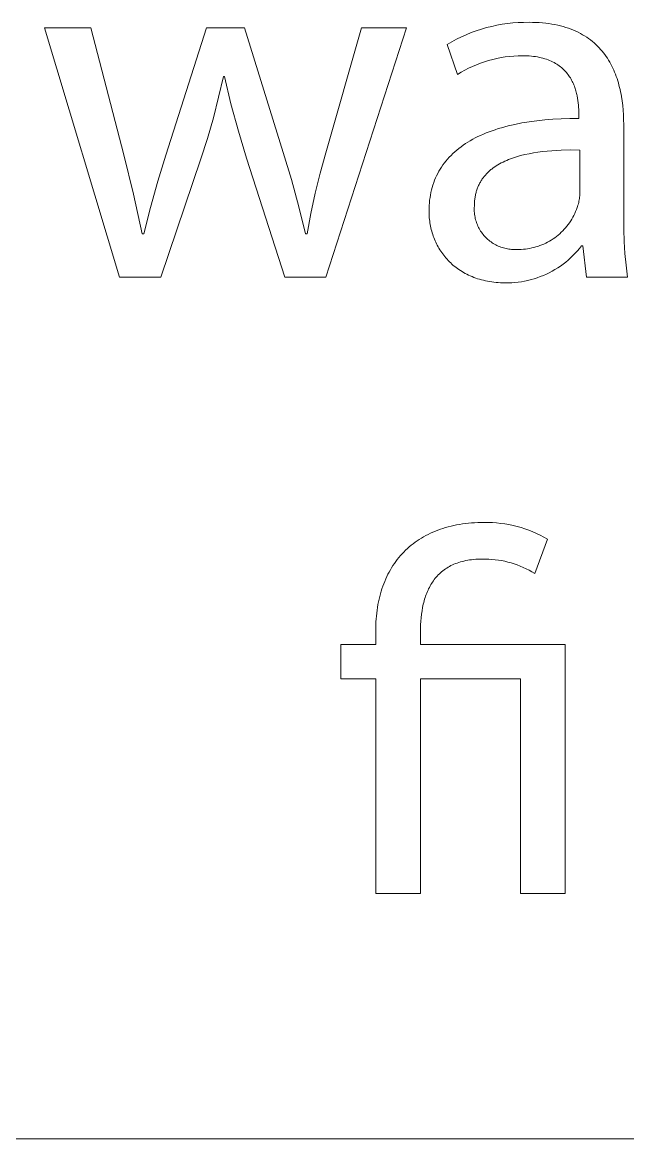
# Model space of a CAD drawing. Header units: millimetres. Extents: x -962 to 3068, y -237 to 2578.
# Drawn here: x 1976.8 to 2024.3, y -237.3 to -149.8 of the extents above; entities that cross this region are included whole.
import ezdxf

# ---------------------------------------------------------------- set-up
doc = ezdxf.new("R2010")
doc.units = ezdxf.units.MM
doc.header["$MEASUREMENT"] = 0
doc.layers.add('Domyślny', color=7, linetype='Continuous', true_color=0x000000)

msp = doc.modelspace()

# ---------------------------------------------------------------- linework, layer by layer
at = {"layer": 'Domyślny', "color": 18, "lineweight": 15, "true_color": 0x000000}
for p, q in [((1984.465, -169.788), (1978.573, -150.261)), ((1978.573, -150.261), (1982.197, -150.261)), ((1982.197, -150.261), (1984.787, -160.192)), ((1988.088, -160.219), (1991.282, -150.261)), ((1991.282, -150.261), (1994.262, -150.261)), ((1994.262, -150.261), (1997.295, -160.031)), ((2000.636, -160.058), (2003.428, -150.261)), ((2006.944, -150.261), (2000.636, -169.788)), ((2003.428, -150.261), (2006.944, -150.261)), ((2012.033, -150.627), (2012.428, -150.482)), ((2012.428, -150.482), (2012.828, -150.352)), ((2012.828, -150.352), (2013.232, -150.235)), ((2013.232, -150.235), (2013.64, -150.133)), ((2013.64, -150.133), (2014.051, -150.044)), ((2014.051, -150.044), (2014.465, -149.97)), ((2014.465, -149.97), (2014.881, -149.911)), ((2014.881, -149.911), (2015.3, -149.865)), ((2015.3, -149.865), (2015.719, -149.835)), ((2015.719, -149.835), (2016.139, -149.819)), ((2016.139, -149.819), (2016.56, -149.817)), ((2016.56, -149.817), (2016.836, -149.82)), ((2016.836, -149.82), (2017.106, -149.829)), ((2017.106, -149.829), (2017.369, -149.843)), ((2017.369, -149.843), (2017.625, -149.864)), ((2017.625, -149.864), (2017.876, -149.89)), ((2017.876, -149.89), (2018.12, -149.921)), ((2018.12, -149.921), (2018.358, -149.958)), ((2018.358, -149.958), (2018.59, -150)), ((2018.59, -150), (2018.816, -150.047)), ((2018.816, -150.047), (2019.035, -150.1)), ((2019.035, -150.1), (2019.249, -150.157)), ((2019.249, -150.157), (2019.458, -150.219)), ((2019.458, -150.219), (2019.66, -150.286)), ((2019.66, -150.286), (2019.857, -150.358)), ((2019.857, -150.358), (2020.048, -150.435)), ((2020.048, -150.435), (2020.233, -150.516)), ((2010.145, -151.548), (2010.509, -151.338)), ((2010.509, -151.338), (2010.881, -151.14)), ((2010.881, -151.14), (2011.259, -150.956)), ((2011.259, -150.956), (2011.643, -150.785)), ((2011.643, -150.785), (2012.033, -150.627)), ((2020.233, -150.516), (2020.414, -150.601)), ((2020.414, -150.601), (2020.588, -150.691)), ((2020.588, -150.691), (2020.758, -150.785)), ((2020.758, -150.785), (2020.922, -150.883)), ((2020.922, -150.883), (2021.081, -150.985)), ((2021.081, -150.985), (2021.234, -151.091)), ((2021.234, -151.091), (2021.383, -151.201)), ((2021.383, -151.201), (2021.527, -151.314)), ((2021.527, -151.314), (2021.666, -151.432)), ((2010.95, -153.897), (2010.145, -151.548)), ((2021.666, -151.432), (2021.8, -151.553)), ((2021.8, -151.553), (2021.929, -151.677)), ((2021.929, -151.677), (2022.053, -151.805)), ((2022.053, -151.805), (2022.173, -151.935)), ((2022.173, -151.935), (2022.288, -152.069)), ((2022.288, -152.069), (2022.399, -152.207)), ((2022.399, -152.207), (2022.505, -152.347)), ((2012.755, -153.02), (2012.442, -153.14)), ((2013.072, -152.911), (2012.755, -153.02)), ((2013.392, -152.813), (2013.072, -152.911)), ((2013.715, -152.726), (2013.392, -152.813)), ((2014.042, -152.65), (2013.715, -152.726)), ((2014.37, -152.585), (2014.042, -152.65)), ((2014.701, -152.532), (2014.37, -152.585)), ((2015.034, -152.49), (2014.701, -152.532)), ((2015.367, -152.46), (2015.034, -152.49)), ((2015.702, -152.441), (2015.367, -152.46)), ((2016.037, -152.434), (2015.702, -152.441)), ((2016.221, -152.436), (2016.037, -152.434)), ((2016.4, -152.442), (2016.221, -152.436)), ((2016.574, -152.453), (2016.4, -152.442)), ((2016.743, -152.467), (2016.574, -152.453)), ((2016.907, -152.485), (2016.743, -152.467)), ((2017.067, -152.507), (2016.907, -152.485)), ((2017.221, -152.533), (2017.067, -152.507)), ((2017.371, -152.562), (2017.221, -152.533)), ((2017.517, -152.595), (2017.371, -152.562)), ((2017.657, -152.631), (2017.517, -152.595)), ((2017.794, -152.671), (2017.657, -152.631)), ((2017.925, -152.713), (2017.794, -152.671)), ((2018.053, -152.759), (2017.925, -152.713)), ((2018.176, -152.808), (2018.053, -152.759)), ((2018.295, -152.86), (2018.176, -152.808)), ((2018.41, -152.914), (2018.295, -152.86)), ((2018.521, -152.971), (2018.41, -152.914)), ((2018.628, -153.031), (2018.521, -152.971)), ((2018.731, -153.094), (2018.628, -153.031)), ((2018.83, -153.159), (2018.731, -153.094)), ((2022.505, -152.347), (2022.607, -152.49)), ((2022.607, -152.49), (2022.705, -152.635)), ((2022.705, -152.635), (2022.798, -152.784)), ((2022.798, -152.784), (2022.888, -152.935)), ((2022.888, -152.935), (2022.973, -153.088)), ((2022.973, -153.088), (2023.054, -153.244)), ((2011.238, -153.725), (2010.95, -153.897)), ((2011.531, -153.563), (2011.238, -153.725)), ((2011.83, -153.412), (2011.531, -153.563)), ((2012.134, -153.271), (2011.83, -153.412)), ((2012.442, -153.14), (2012.134, -153.271)), ((2018.925, -153.226), (2018.83, -153.159)), ((2019.017, -153.295), (2018.925, -153.226)), ((2019.105, -153.367), (2019.017, -153.295)), ((2019.189, -153.44), (2019.105, -153.367)), ((2019.27, -153.516), (2019.189, -153.44)), ((2019.348, -153.593), (2019.27, -153.516)), ((2019.422, -153.672), (2019.348, -153.593)), ((2019.493, -153.753), (2019.422, -153.672)), ((2019.561, -153.836), (2019.493, -153.753)), ((2019.626, -153.92), (2019.561, -153.836)), ((2019.687, -154.005), (2019.626, -153.92)), ((2023.054, -153.244), (2023.131, -153.402)), ((2023.131, -153.402), (2023.204, -153.563)), ((2023.204, -153.563), (2023.274, -153.725)), ((2023.274, -153.725), (2023.34, -153.889)), ((2023.34, -153.889), (2023.402, -154.056)), ((1992.598, -154.059), (1992.231, -155.692)), ((1992.678, -154.059), (1992.598, -154.059)), ((1993.192, -156.215), (1992.678, -154.059)), ((2019.746, -154.091), (2019.687, -154.005)), ((2019.801, -154.179), (2019.746, -154.091)), ((2019.854, -154.268), (2019.801, -154.179)), ((2019.904, -154.358), (2019.854, -154.268)), ((2019.951, -154.448), (2019.904, -154.358)), ((2019.996, -154.54), (2019.951, -154.448)), ((2020.038, -154.632), (2019.996, -154.54)), ((2020.078, -154.725), (2020.038, -154.632)), ((2020.115, -154.818), (2020.078, -154.725)), ((2020.15, -154.912), (2020.115, -154.818)), ((2023.402, -154.056), (2023.46, -154.224)), ((2023.46, -154.224), (2023.515, -154.394)), ((2023.515, -154.394), (2023.567, -154.565)), ((2023.567, -154.565), (2023.615, -154.738)), ((2023.615, -154.738), (2023.66, -154.913)), ((1992.231, -155.692), (1991.815, -157.313)), ((2020.182, -155.006), (2020.15, -154.912)), ((2020.213, -155.1), (2020.182, -155.006)), ((2020.241, -155.194), (2020.213, -155.1)), ((2020.267, -155.288), (2020.241, -155.194)), ((2020.291, -155.383), (2020.267, -155.288)), ((2020.314, -155.477), (2020.291, -155.383)), ((2020.334, -155.571), (2020.314, -155.477)), ((2020.369, -155.757), (2020.334, -155.571)), ((2023.66, -154.913), (2023.701, -155.088)), ((2023.701, -155.088), (2023.74, -155.265)), ((2023.74, -155.265), (2023.775, -155.443)), ((2023.775, -155.443), (2023.807, -155.622)), ((2023.807, -155.622), (2023.863, -155.983)), ((1993.774, -158.355), (1993.192, -156.215)), ((2020.398, -155.941), (2020.369, -155.757)), ((2020.421, -156.122), (2020.398, -155.941)), ((2020.439, -156.3), (2020.421, -156.122)), ((2020.451, -156.473), (2020.439, -156.3)), ((2020.459, -156.64), (2020.451, -156.473)), ((2023.863, -155.983), (2023.907, -156.347)), ((2023.907, -156.347), (2023.94, -156.713)), ((1991.815, -157.313), (1991.351, -158.921)), ((2017.178, -157.531), (2017.795, -157.466)), ((2017.795, -157.466), (2018.433, -157.417)), ((2018.433, -157.417), (2019.091, -157.382)), ((2019.091, -157.382), (2019.768, -157.363)), ((2019.768, -157.363), (2020.465, -157.359)), ((2020.464, -156.802), (2020.459, -156.64)), ((2020.465, -156.957), (2020.464, -156.802)), ((2020.465, -157.359), (2020.465, -156.957)), ((2023.94, -156.713), (2023.964, -157.08)), ((2023.964, -157.08), (2023.977, -157.448)), ((2023.977, -157.448), (2023.982, -157.816)), ((1994.423, -160.474), (1993.774, -158.355)), ((2013.435, -158.397), (2013.668, -158.311)), ((2013.668, -158.311), (2013.907, -158.23)), ((2013.907, -158.23), (2014.151, -158.151)), ((2014.151, -158.151), (2014.4, -158.077)), ((2014.4, -158.077), (2014.654, -158.006)), ((2014.654, -158.006), (2014.914, -157.938)), ((2014.914, -157.938), (2015.449, -157.814)), ((2015.449, -157.814), (2016.004, -157.705)), ((2016.004, -157.705), (2016.581, -157.611)), ((2016.581, -157.611), (2017.178, -157.531)), ((2023.982, -157.816), (2023.982, -165.116)), ((1991.351, -158.921), (1990.839, -160.514)), ((2011.581, -159.325), (2011.765, -159.208)), ((2011.765, -159.208), (2011.955, -159.094)), ((2011.955, -159.094), (2012.15, -158.984)), ((2012.15, -158.984), (2012.351, -158.877)), ((2012.351, -158.877), (2012.557, -158.774)), ((2012.557, -158.774), (2012.768, -158.675)), ((2012.768, -158.675), (2012.985, -158.578)), ((2012.985, -158.578), (2013.208, -158.486)), ((2013.208, -158.486), (2013.435, -158.397)), ((1997.295, -160.031), (1997.93, -162.14)), ((2000.198, -161.628), (2000.636, -160.058)), ((2010.449, -160.242), (2010.594, -160.101)), ((2010.594, -160.101), (2010.745, -159.963)), ((2010.745, -159.963), (2010.901, -159.828)), ((2010.901, -159.828), (2011.063, -159.697)), ((2011.063, -159.697), (2011.23, -159.57)), ((2011.23, -159.57), (2011.403, -159.446)), ((2011.403, -159.446), (2011.581, -159.325)), ((2016.564, -160.112), (2016.226, -160.184)), ((2016.91, -160.049), (2016.564, -160.112)), ((2017.261, -159.994), (2016.91, -160.049)), ((2017.618, -159.948), (2017.261, -159.994)), ((2017.979, -159.91), (2017.618, -159.948)), ((2018.343, -159.879), (2017.979, -159.91)), ((2018.709, -159.856), (2018.343, -159.879)), ((2019.077, -159.839), (2018.709, -159.856)), ((2019.814, -159.823), (2019.077, -159.839)), ((2020.546, -159.829), (2019.814, -159.823)), ((2020.546, -163.211), (2020.546, -159.829)), ((1984.787, -160.192), (1985.56, -163.288)), ((1987.463, -162.267), (1988.088, -160.219)), ((1990.839, -160.514), (1987.686, -169.788)), ((1997.416, -169.788), (1994.423, -160.474)), ((2009.811, -160.998), (2009.927, -160.84)), ((2009.927, -160.84), (2010.049, -160.686)), ((2010.049, -160.686), (2010.177, -160.534)), ((2010.177, -160.534), (2010.31, -160.386)), ((2010.31, -160.386), (2010.449, -160.242)), ((2014.123, -160.983), (2013.996, -161.062)), ((2014.254, -160.907), (2014.123, -160.983)), ((2014.389, -160.835), (2014.254, -160.907)), ((2014.526, -160.765), (2014.389, -160.835)), ((2014.667, -160.698), (2014.526, -160.765)), ((2014.811, -160.634), (2014.667, -160.698)), ((2014.958, -160.574), (2014.811, -160.634)), ((2015.108, -160.515), (2014.958, -160.574)), ((2015.26, -160.46), (2015.108, -160.515)), ((2015.415, -160.408), (2015.26, -160.46)), ((2015.573, -160.358), (2015.415, -160.408)), ((2015.733, -160.311), (2015.573, -160.358)), ((2015.895, -160.266), (2015.733, -160.311)), ((2016.226, -160.184), (2015.895, -160.266)), ((1999.805, -163.211), (2000.198, -161.628)), ((2009.235, -162.016), (2009.316, -161.838)), ((2009.316, -161.838), (2009.404, -161.664)), ((2009.404, -161.664), (2009.497, -161.492)), ((2009.497, -161.492), (2009.595, -161.324)), ((2009.595, -161.324), (2009.7, -161.16)), ((2009.7, -161.16), (2009.811, -160.998)), ((2013.116, -161.814), (2013.07, -161.868)), ((2013.163, -161.76), (2013.116, -161.814)), ((2013.211, -161.708), (2013.163, -161.76)), ((2013.261, -161.656), (2013.211, -161.708)), ((2013.311, -161.605), (2013.261, -161.656)), ((2013.362, -161.555), (2013.311, -161.605)), ((2013.415, -161.506), (2013.362, -161.555)), ((2013.469, -161.458), (2013.415, -161.506)), ((2013.523, -161.411), (2013.469, -161.458)), ((2013.579, -161.364), (2013.523, -161.411)), ((2013.636, -161.318), (2013.579, -161.364)), ((2013.752, -161.23), (2013.636, -161.318)), ((2013.872, -161.144), (2013.752, -161.23)), ((2013.996, -161.062), (2013.872, -161.144)), ((1986.89, -164.329), (1987.463, -162.267)), ((1997.93, -162.14), (1998.507, -164.266)), ((2008.969, -162.76), (2009.027, -162.569)), ((2009.027, -162.569), (2009.09, -162.381)), ((2009.09, -162.381), (2009.16, -162.197)), ((2009.16, -162.197), (2009.235, -162.016)), ((2012.553, -162.729), (2012.526, -162.798)), ((2012.582, -162.661), (2012.553, -162.729)), ((2012.612, -162.594), (2012.582, -162.661)), ((2012.643, -162.529), (2012.612, -162.594)), ((2012.675, -162.464), (2012.643, -162.529)), ((2012.709, -162.4), (2012.675, -162.464)), ((2012.745, -162.337), (2012.709, -162.4)), ((2012.781, -162.275), (2012.745, -162.337)), ((2012.819, -162.214), (2012.781, -162.275)), ((2012.858, -162.154), (2012.819, -162.214)), ((2012.898, -162.095), (2012.858, -162.154)), ((2012.939, -162.037), (2012.898, -162.095)), ((2012.981, -161.98), (2012.939, -162.037)), ((2013.025, -161.924), (2012.981, -161.98)), ((2013.07, -161.868), (2013.025, -161.924)), ((1985.56, -163.288), (1986.236, -166.406)), ((1999.459, -164.804), (1999.805, -163.211)), ((2008.771, -163.762), (2008.799, -163.555)), ((2008.799, -163.555), (2008.832, -163.351)), ((2008.832, -163.351), (2008.872, -163.151)), ((2008.872, -163.151), (2008.918, -162.954)), ((2008.918, -162.954), (2008.969, -162.76)), ((2012.329, -163.543), (2012.317, -163.624)), ((2012.342, -163.464), (2012.329, -163.543)), ((2012.357, -163.386), (2012.342, -163.464)), ((2012.373, -163.309), (2012.357, -163.386)), ((2012.39, -163.233), (2012.373, -163.309)), ((2012.409, -163.158), (2012.39, -163.233)), ((2012.43, -163.084), (2012.409, -163.158)), ((2012.452, -163.011), (2012.43, -163.084)), ((2012.475, -162.939), (2012.452, -163.011)), ((2012.5, -162.868), (2012.475, -162.939)), ((2012.526, -162.798), (2012.5, -162.868)), ((2020.514, -163.629), (2020.527, -163.525)), ((2020.527, -163.525), (2020.536, -163.42)), ((2020.536, -163.42), (2020.543, -163.315)), ((2020.543, -163.315), (2020.546, -163.211)), ((1986.37, -166.406), (1986.89, -164.329)), ((1998.507, -164.266), (1999.026, -166.406)), ((2008.722, -164.62), (2008.725, -164.401)), ((2008.725, -164.401), (2008.735, -164.184)), ((2008.735, -164.184), (2008.75, -163.971)), ((2008.75, -163.971), (2008.771, -163.762)), ((2012.272, -164.325), (2012.269, -164.433)), ((2012.269, -164.433), (2012.269, -164.541)), ((2012.279, -164.217), (2012.272, -164.325)), ((2012.28, -164.129), (2012.279, -164.217)), ((2012.282, -164.042), (2012.28, -164.129)), ((2012.286, -163.956), (2012.282, -164.042)), ((2012.292, -163.871), (2012.286, -163.956)), ((2012.299, -163.788), (2012.292, -163.871)), ((2012.307, -163.705), (2012.299, -163.788)), ((2012.317, -163.624), (2012.307, -163.705)), ((2020.275, -164.494), (2020.331, -164.338)), ((2020.331, -164.338), (2020.367, -164.239)), ((2020.367, -164.239), (2020.399, -164.14)), ((2020.399, -164.14), (2020.429, -164.039)), ((2020.429, -164.039), (2020.455, -163.937)), ((2020.455, -163.937), (2020.478, -163.835)), ((2020.478, -163.835), (2020.497, -163.732)), ((2020.497, -163.732), (2020.514, -163.629)), ((1999.16, -166.406), (1999.459, -164.804)), ((2008.724, -164.752), (2008.722, -164.62)), ((2008.728, -164.885), (2008.724, -164.752)), ((2008.736, -165.017), (2008.728, -164.885)), ((2008.746, -165.149), (2008.736, -165.017)), ((2008.759, -165.281), (2008.746, -165.149)), ((2008.776, -165.413), (2008.759, -165.281)), ((2012.269, -164.541), (2012.273, -164.649)), ((2012.273, -164.649), (2012.281, -164.757)), ((2012.281, -164.757), (2012.293, -164.864)), ((2012.293, -164.864), (2012.308, -164.971)), ((2012.308, -164.971), (2012.327, -165.078)), ((2012.327, -165.078), (2012.35, -165.184)), ((2012.35, -165.184), (2012.376, -165.288)), ((2012.376, -165.288), (2012.406, -165.392)), ((2019.827, -165.382), (2019.915, -165.24)), ((2019.915, -165.24), (2019.997, -165.096)), ((2019.997, -165.096), (2020.074, -164.949)), ((2020.074, -164.949), (2020.146, -164.8)), ((2020.146, -164.8), (2020.213, -164.648)), ((2020.213, -164.648), (2020.275, -164.494)), ((2023.982, -165.116), (2023.983, -166.053)), ((2008.795, -165.543), (2008.776, -165.413)), ((2008.817, -165.674), (2008.795, -165.543)), ((2008.842, -165.804), (2008.817, -165.674)), ((2008.87, -165.933), (2008.842, -165.804)), ((2008.901, -166.061), (2008.87, -165.933)), ((2008.935, -166.189), (2008.901, -166.061)), ((2008.972, -166.316), (2008.935, -166.189)), ((2012.406, -165.392), (2012.439, -165.495)), ((2012.439, -165.495), (2012.476, -165.597)), ((2012.476, -165.597), (2012.516, -165.697)), ((2012.516, -165.697), (2012.56, -165.796)), ((2012.56, -165.796), (2012.607, -165.893)), ((2012.607, -165.893), (2012.657, -165.989)), ((2012.657, -165.989), (2012.711, -166.083)), ((2012.711, -166.083), (2012.768, -166.174)), ((2012.768, -166.174), (2012.828, -166.264)), ((2019.09, -166.276), (2019.209, -166.159)), ((2019.209, -166.159), (2019.323, -166.039)), ((2019.323, -166.039), (2019.432, -165.914)), ((2019.432, -165.914), (2019.538, -165.786)), ((2019.538, -165.786), (2019.639, -165.655)), ((2019.639, -165.655), (2019.736, -165.52)), ((2019.736, -165.52), (2019.827, -165.382)), ((2023.983, -166.053), (2024.014, -166.99)), ((1986.236, -166.406), (1986.37, -166.406)), ((1999.026, -166.406), (1999.16, -166.406)), ((2009.012, -166.442), (2008.972, -166.316)), ((2009.055, -166.567), (2009.012, -166.442)), ((2009.101, -166.691), (2009.055, -166.567)), ((2009.149, -166.814), (2009.101, -166.691)), ((2009.201, -166.936), (2009.149, -166.814)), ((2009.255, -167.056), (2009.201, -166.936)), ((2009.313, -167.176), (2009.255, -167.056)), ((2012.828, -166.264), (2012.891, -166.352)), ((2012.891, -166.352), (2012.957, -166.438)), ((2012.957, -166.438), (2013.026, -166.521)), ((2013.026, -166.521), (2013.098, -166.602)), ((2013.098, -166.602), (2013.172, -166.68)), ((2013.172, -166.68), (2013.249, -166.756)), ((2013.249, -166.756), (2013.329, -166.829)), ((2013.329, -166.829), (2013.411, -166.899)), ((2013.411, -166.899), (2013.496, -166.966)), ((2013.496, -166.966), (2013.582, -167.031)), ((2013.582, -167.031), (2013.671, -167.092)), ((2013.671, -167.092), (2013.762, -167.151)), ((2017.869, -167.125), (2018.017, -167.05)), ((2018.017, -167.05), (2018.162, -166.969)), ((2018.162, -166.969), (2018.305, -166.884)), ((2018.305, -166.884), (2018.444, -166.794)), ((2018.444, -166.794), (2018.58, -166.699)), ((2018.58, -166.699), (2018.713, -166.6)), ((2018.713, -166.6), (2018.843, -166.496)), ((2018.843, -166.496), (2018.968, -166.388)), ((2018.968, -166.388), (2019.09, -166.276)), ((2024.014, -166.99), (2024.076, -167.925)), ((2009.373, -167.294), (2009.313, -167.176)), ((2009.436, -167.41), (2009.373, -167.294)), ((2009.503, -167.526), (2009.436, -167.41)), ((2009.572, -167.639), (2009.503, -167.526)), ((2009.644, -167.751), (2009.572, -167.639)), ((2009.719, -167.862), (2009.644, -167.751)), ((2009.796, -167.971), (2009.719, -167.862)), ((2009.877, -168.078), (2009.796, -167.971)), ((2013.762, -167.151), (2013.855, -167.206)), ((2013.855, -167.206), (2013.95, -167.258)), ((2013.95, -167.258), (2014.047, -167.306)), ((2014.047, -167.306), (2014.145, -167.352)), ((2014.145, -167.352), (2014.244, -167.394)), ((2014.244, -167.394), (2014.345, -167.432)), ((2014.345, -167.432), (2014.448, -167.467)), ((2014.448, -167.467), (2014.551, -167.499)), ((2014.551, -167.499), (2014.655, -167.526)), ((2014.655, -167.526), (2014.761, -167.551)), ((2014.761, -167.551), (2014.867, -167.571)), ((2014.867, -167.571), (2014.974, -167.588)), ((2014.974, -167.588), (2015.081, -167.602)), ((2015.081, -167.602), (2015.189, -167.611)), ((2015.189, -167.611), (2015.296, -167.617)), ((2015.296, -167.617), (2015.404, -167.619)), ((2015.404, -167.619), (2015.513, -167.618)), ((2015.513, -167.618), (2015.621, -167.613)), ((2015.621, -167.613), (2015.786, -167.614)), ((2015.786, -167.614), (2015.952, -167.61)), ((2015.952, -167.61), (2016.118, -167.6)), ((2016.118, -167.6), (2016.283, -167.584)), ((2016.283, -167.584), (2016.448, -167.563)), ((2016.448, -167.563), (2016.611, -167.536)), ((2016.611, -167.536), (2016.774, -167.504)), ((2016.774, -167.504), (2016.936, -167.466)), ((2016.936, -167.466), (2017.096, -167.423)), ((2017.096, -167.423), (2017.254, -167.374)), ((2017.254, -167.374), (2017.411, -167.319)), ((2017.411, -167.319), (2017.566, -167.26)), ((2017.566, -167.26), (2017.719, -167.195)), ((2017.719, -167.195), (2017.869, -167.125)), ((2020.185, -167.916), (2020.007, -168.1)), ((2020.357, -167.727), (2020.185, -167.916)), ((2020.522, -167.532), (2020.357, -167.727)), ((2020.68, -167.331), (2020.522, -167.532)), ((2020.787, -167.331), (2020.68, -167.331)), ((2021.069, -169.787), (2020.787, -167.331)), ((2024.076, -167.925), (2024.168, -168.858)), ((2009.961, -168.183), (2009.877, -168.078)), ((2010.047, -168.286), (2009.961, -168.183)), ((2010.137, -168.387), (2010.047, -168.286)), ((2010.229, -168.487), (2010.137, -168.387)), ((2010.324, -168.584), (2010.229, -168.487)), ((2010.422, -168.679), (2010.324, -168.584)), ((2010.523, -168.772), (2010.422, -168.679)), ((2010.627, -168.863), (2010.523, -168.772)), ((2010.734, -168.951), (2010.627, -168.863)), ((2019.234, -168.768), (2019.027, -168.917)), ((2019.436, -168.611), (2019.234, -168.768)), ((2019.632, -168.447), (2019.436, -168.611)), ((2019.823, -168.277), (2019.632, -168.447)), ((2020.007, -168.1), (2019.823, -168.277)), ((2024.168, -168.858), (2024.29, -169.787)), ((2010.843, -169.037), (2010.734, -168.951)), ((2010.956, -169.12), (2010.843, -169.037)), ((2011.071, -169.201), (2010.956, -169.12)), ((2011.189, -169.28), (2011.071, -169.201)), ((2011.31, -169.355), (2011.189, -169.28)), ((2011.434, -169.429), (2011.31, -169.355)), ((2011.561, -169.499), (2011.434, -169.429)), ((2011.691, -169.566), (2011.561, -169.499)), ((2011.823, -169.631), (2011.691, -169.566)), ((2011.959, -169.693), (2011.823, -169.631)), ((2012.097, -169.751), (2011.959, -169.693)), ((2017.686, -169.656), (2017.448, -169.751)), ((2017.919, -169.553), (2017.686, -169.656)), ((2018.149, -169.441), (2017.919, -169.553)), ((2018.375, -169.322), (2018.149, -169.441)), ((2018.597, -169.195), (2018.375, -169.322)), ((2018.814, -169.06), (2018.597, -169.195)), ((2019.027, -168.917), (2018.814, -169.06)), ((1987.686, -169.788), (1984.465, -169.788)), ((2000.636, -169.788), (1997.416, -169.788)), ((2012.238, -169.807), (2012.097, -169.751)), ((2012.382, -169.859), (2012.238, -169.807)), ((2012.529, -169.909), (2012.382, -169.859)), ((2012.678, -169.955), (2012.529, -169.909)), ((2012.831, -169.997), (2012.678, -169.955)), ((2012.986, -170.037), (2012.831, -169.997)), ((2013.144, -170.072), (2012.986, -170.037)), ((2013.305, -170.105), (2013.144, -170.072)), ((2013.469, -170.133), (2013.305, -170.105)), ((2013.635, -170.159), (2013.469, -170.133)), ((2013.805, -170.18), (2013.635, -170.159)), ((2013.977, -170.198), (2013.805, -170.18)), ((2014.152, -170.212), (2013.977, -170.198)), ((2014.33, -170.222), (2014.152, -170.212)), ((2014.511, -170.228), (2014.33, -170.222)), ((2014.695, -170.23), (2014.511, -170.228)), ((2014.95, -170.23), (2014.695, -170.23)), ((2015.206, -170.222), (2014.95, -170.23)), ((2015.461, -170.205), (2015.206, -170.222)), ((2015.715, -170.178), (2015.461, -170.205)), ((2015.968, -170.144), (2015.715, -170.178)), ((2016.22, -170.1), (2015.968, -170.144)), ((2016.47, -170.047), (2016.22, -170.1)), ((2016.719, -169.986), (2016.47, -170.047)), ((2016.964, -169.916), (2016.719, -169.986)), ((2017.208, -169.838), (2016.964, -169.916)), ((2017.448, -169.751), (2017.208, -169.838)), ((2024.29, -169.787), (2021.069, -169.787)), ((2008.652, -189.948), (2008.836, -189.86)), ((2008.836, -189.86), (2009.025, -189.775)), ((2009.025, -189.775), (2009.217, -189.695)), ((2009.217, -189.695), (2009.412, -189.619)), ((2009.412, -189.619), (2009.612, -189.547)), ((2009.612, -189.547), (2009.815, -189.48)), ((2009.815, -189.48), (2010.022, -189.417)), ((2010.022, -189.417), (2010.233, -189.358)), ((2010.233, -189.358), (2010.448, -189.304)), ((2010.448, -189.304), (2010.666, -189.255)), ((2010.666, -189.255), (2010.888, -189.21)), ((2010.888, -189.21), (2011.114, -189.169)), ((2011.114, -189.169), (2011.344, -189.134)), ((2011.344, -189.134), (2011.577, -189.103)), ((2011.577, -189.103), (2011.813, -189.076)), ((2011.813, -189.076), (2012.054, -189.055)), ((2012.054, -189.055), (2012.298, -189.038)), ((2012.298, -189.038), (2012.546, -189.025)), ((2012.546, -189.025), (2012.797, -189.018)), ((2012.797, -189.018), (2013.052, -189.016)), ((2013.052, -189.016), (2013.377, -189.017)), ((2013.377, -189.017), (2013.701, -189.029)), ((2013.701, -189.029), (2014.025, -189.052)), ((2014.025, -189.052), (2014.348, -189.086)), ((2014.348, -189.086), (2014.67, -189.131)), ((2014.67, -189.131), (2014.99, -189.186)), ((2014.99, -189.186), (2015.307, -189.253)), ((2015.307, -189.253), (2015.623, -189.33)), ((2015.623, -189.33), (2015.936, -189.417)), ((2015.936, -189.417), (2016.245, -189.516)), ((2016.245, -189.516), (2016.551, -189.624)), ((2016.551, -189.624), (2016.854, -189.743)), ((2016.854, -189.743), (2017.152, -189.872)), ((2007.317, -190.808), (2007.47, -190.686)), ((2007.47, -190.686), (2007.627, -190.569)), ((2007.627, -190.569), (2007.788, -190.455)), ((2007.788, -190.455), (2007.953, -190.346)), ((2007.953, -190.346), (2008.122, -190.24)), ((2008.122, -190.24), (2008.295, -190.139)), ((2008.295, -190.139), (2008.472, -190.042)), ((2008.472, -190.042), (2008.652, -189.948)), ((2018.017, -190.318), (2017.011, -193.015)), ((2017.152, -189.872), (2017.445, -190.011)), ((2017.445, -190.011), (2017.734, -190.159)), ((2017.734, -190.159), (2018.017, -190.318)), ((2006.482, -191.618), (2006.611, -191.473)), ((2006.611, -191.473), (2006.744, -191.332)), ((2006.744, -191.332), (2006.881, -191.195)), ((2006.881, -191.195), (2007.023, -191.062)), ((2007.023, -191.062), (2007.168, -190.933)), ((2007.168, -190.933), (2007.317, -190.808)), ((2005.792, -192.562), (2005.896, -192.395)), ((2005.896, -192.395), (2006.005, -192.233)), ((2006.005, -192.233), (2006.118, -192.073)), ((2006.118, -192.073), (2006.235, -191.918)), ((2006.235, -191.918), (2006.356, -191.766)), ((2006.356, -191.766), (2006.482, -191.618)), ((2010.325, -192.462), (2010.215, -192.524)), ((2010.438, -192.402), (2010.325, -192.462)), ((2010.554, -192.345), (2010.438, -192.402)), ((2010.674, -192.292), (2010.554, -192.345)), ((2010.797, -192.241), (2010.674, -192.292)), ((2010.923, -192.194), (2010.797, -192.241)), ((2011.053, -192.15), (2010.923, -192.194)), ((2011.187, -192.109), (2011.053, -192.15)), ((2011.323, -192.071), (2011.187, -192.109)), ((2011.464, -192.037), (2011.323, -192.071)), ((2011.608, -192.006), (2011.464, -192.037)), ((2011.755, -191.979), (2011.608, -192.006)), ((2011.906, -191.955), (2011.755, -191.979)), ((2012.061, -191.935), (2011.906, -191.955)), ((2012.219, -191.918), (2012.061, -191.935)), ((2012.381, -191.905), (2012.219, -191.918)), ((2012.547, -191.895), (2012.381, -191.905)), ((2012.717, -191.89), (2012.547, -191.895)), ((2012.891, -191.888), (2012.717, -191.89)), ((2013.146, -191.887), (2012.891, -191.888)), ((2013.4, -191.894), (2013.146, -191.887)), ((2013.655, -191.91), (2013.4, -191.894)), ((2013.908, -191.935), (2013.655, -191.91)), ((2014.161, -191.968), (2013.908, -191.935)), ((2014.412, -192.01), (2014.161, -191.968)), ((2014.662, -192.06), (2014.412, -192.01)), ((2014.91, -192.119), (2014.662, -192.06)), ((2015.155, -192.186), (2014.91, -192.119)), ((2015.399, -192.262), (2015.155, -192.186)), ((2015.639, -192.346), (2015.399, -192.262)), ((2015.877, -192.438), (2015.639, -192.346)), ((2016.111, -192.538), (2015.877, -192.438)), ((2005.33, -193.445), (2005.414, -193.261)), ((2005.414, -193.261), (2005.502, -193.081)), ((2005.502, -193.081), (2005.594, -192.905)), ((2005.594, -192.905), (2005.691, -192.731)), ((2005.691, -192.731), (2005.792, -192.562)), ((2009.286, -193.302), (2009.209, -193.394)), ((2009.365, -193.213), (2009.286, -193.302)), ((2009.448, -193.126), (2009.365, -193.213)), ((2009.533, -193.041), (2009.448, -193.126)), ((2009.621, -192.959), (2009.533, -193.041)), ((2009.712, -192.88), (2009.621, -192.959)), ((2009.807, -192.803), (2009.712, -192.88)), ((2009.904, -192.729), (2009.807, -192.803)), ((2010.004, -192.658), (2009.904, -192.729)), ((2010.108, -192.59), (2010.004, -192.658)), ((2010.215, -192.524), (2010.108, -192.59)), ((2016.342, -192.645), (2016.111, -192.538)), ((2016.569, -192.761), (2016.342, -192.645)), ((2016.792, -192.884), (2016.569, -192.761)), ((2017.011, -193.015), (2016.792, -192.884)), ((2004.972, -194.411), (2005.035, -194.212)), ((2005.035, -194.212), (2005.103, -194.015)), ((2005.103, -194.015), (2005.174, -193.822)), ((2005.174, -193.822), (2005.25, -193.632)), ((2005.25, -193.632), (2005.33, -193.445)), ((2008.694, -194.212), (2008.642, -194.323)), ((2008.749, -194.102), (2008.694, -194.212)), ((2008.807, -193.994), (2008.749, -194.102)), ((2008.867, -193.889), (2008.807, -193.994)), ((2008.93, -193.786), (2008.867, -193.889)), ((2008.996, -193.684), (2008.93, -193.786)), ((2009.064, -193.585), (2008.996, -193.684)), ((2009.135, -193.489), (2009.064, -193.585)), ((2009.209, -193.394), (2009.135, -193.489)), ((2004.763, -195.242), (2004.809, -195.03)), ((2004.809, -195.03), (2004.859, -194.82)), ((2004.859, -194.82), (2004.914, -194.614)), ((2004.914, -194.614), (2004.972, -194.411)), ((2008.377, -195.032), (2008.341, -195.156)), ((2008.415, -194.91), (2008.377, -195.032)), ((2008.456, -194.789), (2008.415, -194.91)), ((2008.499, -194.67), (2008.456, -194.789)), ((2008.544, -194.552), (2008.499, -194.67)), ((2008.592, -194.437), (2008.544, -194.552)), ((2008.642, -194.323), (2008.592, -194.437)), ((2004.623, -196.121), (2004.651, -195.896)), ((2004.651, -195.896), (2004.684, -195.675)), ((2004.684, -195.675), (2004.721, -195.457)), ((2004.721, -195.457), (2004.763, -195.242)), ((2008.172, -195.933), (2008.132, -196.203)), ((2008.22, -195.669), (2008.172, -195.933)), ((2008.247, -195.538), (2008.22, -195.669)), ((2008.276, -195.409), (2008.247, -195.538)), ((2008.308, -195.282), (2008.276, -195.409)), ((2008.341, -195.156), (2008.308, -195.282)), ((2004.552, -197.045), (2004.563, -196.81)), ((2004.563, -196.81), (2004.579, -196.577)), ((2004.579, -196.577), (2004.598, -196.348)), ((2004.598, -196.348), (2004.623, -196.121)), ((2008.076, -196.757), (2008.059, -197.041)), ((2008.101, -196.478), (2008.076, -196.757)), ((2008.132, -196.203), (2008.101, -196.478)), ((2004.543, -197.524), (2004.545, -197.284)), ((2004.543, -198.571), (2004.543, -197.524)), ((2004.545, -197.284), (2004.552, -197.045)), ((2008.049, -197.328), (2008.046, -197.618)), ((2008.046, -197.618), (2008.046, -198.571)), ((2008.059, -197.041), (2008.049, -197.328)), ((2001.805, -201.282), (2001.805, -198.571)), ((2001.805, -198.571), (2004.543, -198.571)), ((2008.046, -198.571), (2019.386, -198.571)), ((2019.386, -198.571), (2019.386, -218.098)), ((2004.543, -201.282), (2001.805, -201.282)), ((2004.543, -218.098), (2004.543, -201.282)), ((2015.884, -201.282), (2008.046, -201.282)), ((2008.046, -201.282), (2008.046, -218.098)), ((2015.884, -218.098), (2015.884, -201.282)), ((2008.046, -218.098), (2004.543, -218.098)), ((2019.386, -218.098), (2015.884, -218.098)), ((3063.983, -237.312), (-962.434, -237.312)), ((3063.983, -237.312), (1544.746, -237.312))]:
    msp.add_line(p, q, dxfattribs=at)

doc.saveas('drawing.dxf')
